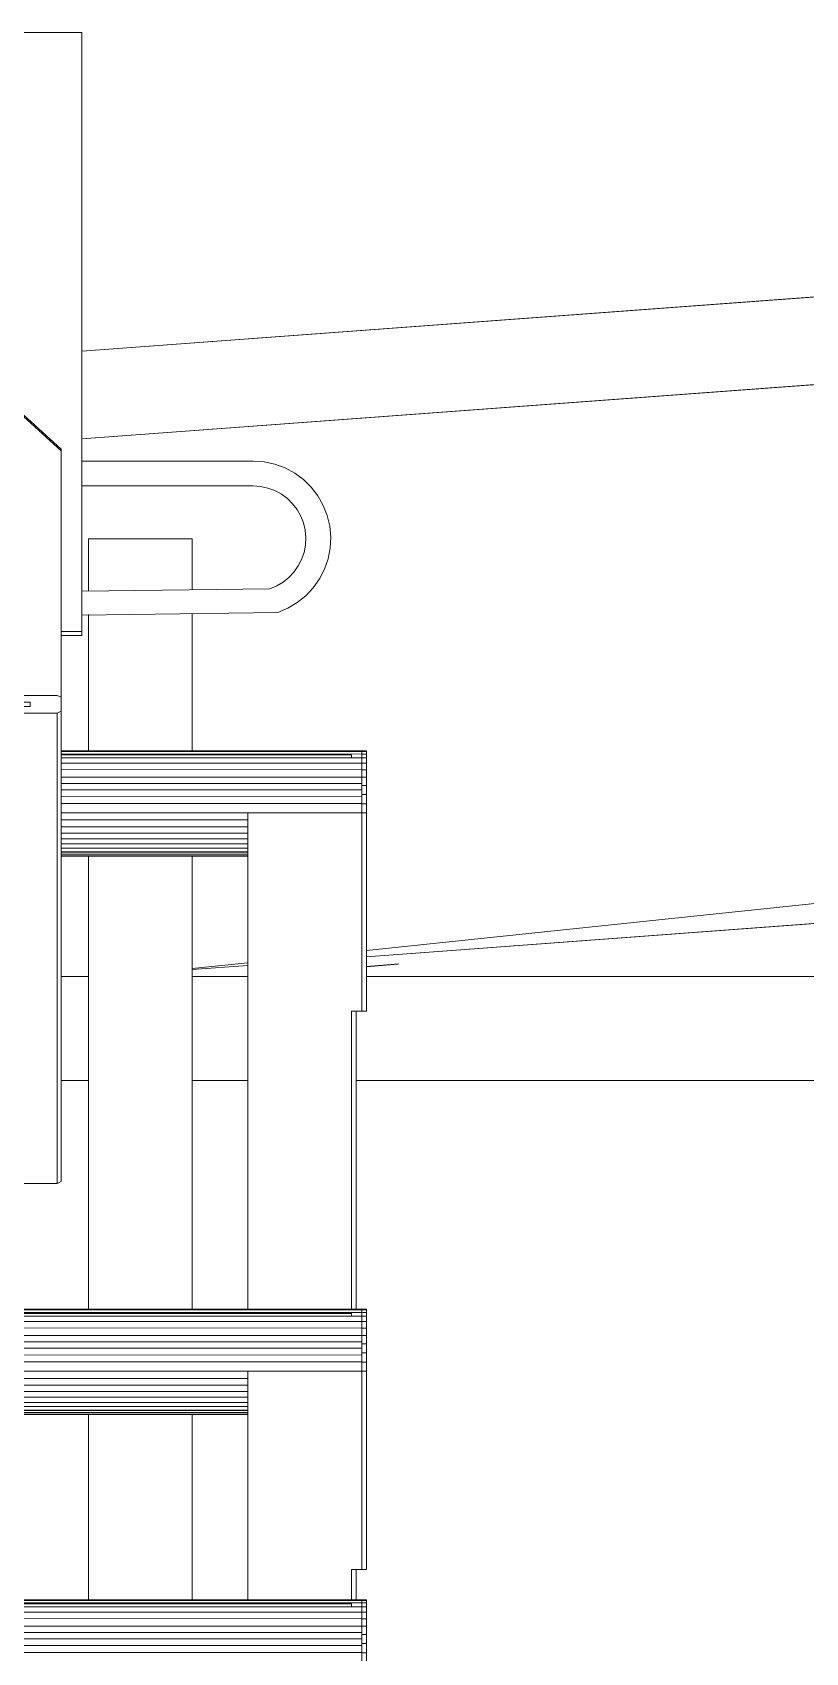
# Model space of a CAD drawing. Header units: centimetres. Extents: x -13467 to 3766, y -437 to 1921.
# Drawn here: x -7442.5 to -7405.2, y 181.6 to 259.7 of the extents above; entities that cross this region are included whole.
import ezdxf

# ---------------------------------------------------------------- set-up
doc = ezdxf.new("R2010")
doc.units = ezdxf.units.CM
doc.layers.add('G-IMPT', color=7, linetype='Continuous', lineweight=9)
doc.layers.add('M-EQPM', color=7, linetype='Continuous', lineweight=9)

# ---------------------------------------------------------------- blocks, each defined once
blk = doc.blocks.new('EQ-02-004 - EQ-02-004_dwg_Agrupar_569-1526209-Sección 1-1')
at = {"layer": 'G-IMPT'}
for p, q in [((-7431.854, 239.029), (-7440.114, 239.029)), ((-7431.854, 239.029), (-7440.114, 239.029)), ((-7431.329, 238.992), (-7431.854, 239.029)), ((-7431.854, 239.029), (-7431.329, 238.992)), ((-7430.814, 238.882), (-7431.329, 238.992)), ((-7430.814, 238.882), (-7431.329, 238.992)), ((-7430.319, 238.7), (-7430.814, 238.882)), ((-7430.814, 238.882), (-7430.319, 238.7)), ((-7429.855, 238.45), (-7430.319, 238.7)), ((-7429.855, 238.45), (-7430.319, 238.7)), ((-7429.431, 238.138), (-7429.855, 238.45)), ((-7429.855, 238.45), (-7429.431, 238.138)), ((-7429.055, 237.769), (-7429.431, 238.138)), ((-7429.431, 238.138), (-7429.055, 237.769)), ((-7440.114, 237.829), (-7431.854, 237.829)), ((-7431.854, 237.829), (-7440.114, 237.829)), ((-7431.854, 237.829), (-7440.114, 237.829)), ((-7431.854, 237.829), (-7431.498, 237.804)), ((-7431.148, 237.729), (-7431.498, 237.804)), ((-7431.148, 237.729), (-7431.497, 237.804)), ((-7430.812, 237.606), (-7431.148, 237.729)), ((-7430.812, 237.606), (-7431.148, 237.729)), ((-7430.497, 237.436), (-7430.812, 237.606)), ((-7430.497, 237.436), (-7430.812, 237.606)), ((-7430.209, 237.224), (-7430.497, 237.436)), ((-7430.208, 237.224), (-7430.497, 237.436)), ((-7428.734, 237.351), (-7429.055, 237.769)), ((-7428.734, 237.351), (-7429.055, 237.769)), ((-7428.475, 236.892), (-7428.734, 237.351)), ((-7428.734, 237.351), (-7428.475, 236.892)), ((-7429.953, 236.973), (-7430.209, 237.224)), ((-7429.953, 236.973), (-7430.208, 237.224)), ((-7429.735, 236.69), (-7429.953, 236.973)), ((-7429.735, 236.69), (-7429.953, 236.973)), ((-7429.559, 236.378), (-7429.735, 236.69)), ((-7429.559, 236.378), (-7429.735, 236.69)), ((-7428.284, 236.401), (-7428.475, 236.892)), ((-7428.284, 236.401), (-7428.475, 236.892)), ((-7429.429, 236.045), (-7429.559, 236.378)), ((-7429.429, 236.045), (-7429.559, 236.378)), ((-7429.347, 235.696), (-7429.429, 236.045)), ((-7429.347, 235.696), (-7429.429, 236.045)), ((-7428.163, 235.888), (-7428.284, 236.401)), ((-7428.284, 236.401), (-7428.163, 235.888)), ((-7428.115, 235.364), (-7428.163, 235.888)), ((-7428.115, 235.364), (-7428.163, 235.888)), ((-7429.401, 234.631), (-7429.333, 234.983)), ((-7429.401, 234.631), (-7429.333, 234.983)), ((-7429.315, 235.34), (-7429.347, 235.696)), ((-7429.315, 235.34), (-7429.347, 235.696)), ((-7429.333, 234.983), (-7429.315, 235.34)), ((-7429.333, 234.983), (-7429.315, 235.34)), ((-7428.142, 234.838), (-7428.115, 235.364)), ((-7428.115, 235.364), (-7428.142, 234.838)), ((-7429.681, 233.975), (-7429.518, 234.293)), ((-7429.518, 234.293), (-7429.681, 233.975)), ((-7429.518, 234.293), (-7429.401, 234.631)), ((-7429.518, 234.293), (-7429.401, 234.631)), ((-7428.414, 233.822), (-7428.242, 234.32)), ((-7428.242, 234.32), (-7428.414, 233.822)), ((-7428.242, 234.32), (-7428.142, 234.838)), ((-7428.242, 234.32), (-7428.142, 234.838)), ((-7430.412, 233.198), (-7430.133, 233.422)), ((-7430.412, 233.198), (-7430.133, 233.422)), ((-7430.133, 233.422), (-7429.888, 233.682)), ((-7430.133, 233.422), (-7429.888, 233.682)), ((-7429.888, 233.682), (-7429.681, 233.975)), ((-7429.888, 233.682), (-7429.681, 233.975)), ((-7428.654, 233.353), (-7428.414, 233.822)), ((-7428.654, 233.353), (-7428.414, 233.822)), ((-7440.114, 232.756), (-7431.051, 232.88)), ((-7431.051, 232.88), (-7430.721, 233.017)), ((-7430.721, 233.017), (-7430.412, 233.198)), ((-7430.721, 233.017), (-7430.412, 233.198)), ((-7429.32, 232.539), (-7428.958, 232.923)), ((-7428.958, 232.923), (-7429.32, 232.539)), ((-7428.958, 232.923), (-7428.654, 233.353)), ((-7428.958, 232.923), (-7428.654, 233.353)), ((-7430.672, 231.741), (-7430.185, 231.943)), ((-7430.672, 231.741), (-7430.185, 231.943)), ((-7430.185, 231.943), (-7429.731, 232.211)), ((-7429.731, 232.211), (-7430.185, 231.943)), ((-7429.731, 232.211), (-7429.32, 232.539)), ((-7429.731, 232.211), (-7429.32, 232.539)), ((-7440.114, 231.612), (-7430.672, 231.741)), ((-7430.672, 231.741), (-7440.114, 231.612))]:
    blk.add_line(p, q, dxfattribs=at)
at = {"layer": 'G-IMPT', "flags": 128}
for points in [[(-7440.114, 231.612), (-7430.672, 231.741), (-7430.185, 231.943), (-7429.731, 232.211), (-7429.32, 232.539), (-7428.958, 232.923), (-7428.654, 233.353), (-7428.414, 233.822), (-7428.242, 234.32), (-7428.142, 234.838), (-7428.115, 235.364), (-7428.163, 235.888), (-7428.284, 236.401), (-7428.475, 236.892), (-7428.734, 237.351), (-7429.055, 237.769), (-7429.431, 238.138), (-7429.855, 238.45), (-7430.319, 238.7), (-7430.814, 238.882), (-7431.329, 238.992), (-7431.854, 239.029), (-7440.114, 239.029)], [(-7430.412, 233.198), (-7430.133, 233.422), (-7429.888, 233.682), (-7429.681, 233.975), (-7429.518, 234.293), (-7429.401, 234.631), (-7429.333, 234.983), (-7429.315, 235.34), (-7429.347, 235.696), (-7429.429, 236.045), (-7429.559, 236.378), (-7429.735, 236.69), (-7429.953, 236.973), (-7430.208, 237.224), (-7430.497, 237.436), (-7430.812, 237.606), (-7431.148, 237.729), (-7431.497, 237.804), (-7431.854, 237.829), (-7431.497, 237.804)], [(-7440.114, 232.756), (-7431.051, 232.88), (-7430.721, 233.017), (-7430.412, 233.198)], [(-7440.114, 232.756), (-7431.051, 232.88), (-7430.721, 233.017)]]:
    blk.add_lwpolyline(points, dxfattribs=at)
blk = doc.blocks.new('EQ-02-004 - EQ-02-004_dwg_Agrupar_435-1526215-Sección 1-1')
at = {"layer": 'G-IMPT'}
for p, q in [((-7426.619, 225.069), (-7426.394, 225.069)), ((-7426.394, 225.069), (-7426.619, 225.069)), ((-7426.394, 225.069), (-7426.619, 225.069)), ((-7426.619, 225.031), (-7426.394, 225.031)), ((-7426.394, 225.031), (-7426.619, 225.031)), ((-7426.619, 224.916), (-7426.394, 224.916)), ((-7426.619, 224.916), (-7426.394, 224.916)), ((-7426.394, 225.031), (-7426.394, 225.069)), ((-7426.394, 225.069), (-7426.394, 225.031)), ((-7426.394, 224.916), (-7426.394, 225.031)), ((-7426.394, 224.728), (-7426.394, 224.916)), ((-7426.619, 224.728), (-7426.394, 224.728)), ((-7426.394, 224.728), (-7426.619, 224.728)), ((-7426.619, 224.728), (-7426.394, 224.728)), ((-7426.619, 224.473), (-7426.394, 224.473)), ((-7426.394, 224.473), (-7426.619, 224.473)), ((-7426.394, 224.473), (-7426.619, 224.473)), ((-7426.619, 224.159), (-7426.394, 224.159)), ((-7426.394, 224.159), (-7426.619, 224.159)), ((-7426.619, 224.159), (-7426.394, 224.159)), ((-7426.394, 224.473), (-7426.394, 224.728)), ((-7426.394, 224.728), (-7426.394, 224.473)), ((-7426.394, 224.473), (-7426.394, 224.159)), ((-7426.394, 224.473), (-7426.394, 224.159)), ((-7426.394, 224.159), (-7426.394, 224.473)), ((-7426.394, 223.795), (-7426.394, 224.159)), ((-7426.619, 223.795), (-7426.394, 223.795)), ((-7426.394, 223.795), (-7426.619, 223.795)), ((-7426.619, 223.795), (-7426.394, 223.795)), ((-7426.619, 223.393), (-7426.394, 223.393)), ((-7426.394, 223.393), (-7426.619, 223.393)), ((-7426.394, 223.393), (-7426.394, 223.795)), ((-7426.394, 223.393), (-7426.394, 222.964)), ((-7426.619, 222.964), (-7426.394, 222.964)), ((-7426.394, 222.964), (-7426.619, 222.964)), ((-7426.619, 222.964), (-7426.394, 222.964)), ((-7426.619, 222.504), (-7426.394, 222.522)), ((-7426.394, 222.522), (-7426.619, 222.522)), ((-7426.394, 222.522), (-7426.619, 222.522)), ((-7426.619, 222.504), (-7426.394, 222.522)), ((-7426.394, 222.522), (-7426.394, 222.964)), ((-7426.394, 222.08), (-7426.394, 222.522)), ((-7426.619, 222.08), (-7426.394, 222.08)), ((-7426.394, 212.529), (-7426.394, 222.08)), ((-7426.894, 212.529), (-7426.894, 198.169)), ((-7426.894, 198.169), (-7426.894, 212.529)), ((-7426.894, 198.169), (-7426.894, 212.529)), ((-7426.619, 212.529), (-7426.394, 212.529)), ((-7426.619, 212.529), (-7426.394, 212.529)), ((-7426.619, 198.169), (-7426.394, 198.169)), ((-7426.394, 198.169), (-7426.619, 198.169)), ((-7426.394, 198.169), (-7426.619, 198.169)), ((-7426.619, 198.131), (-7426.394, 198.131)), ((-7426.394, 198.131), (-7426.619, 198.131)), ((-7426.619, 198.016), (-7426.394, 198.016)), ((-7426.619, 198.016), (-7426.394, 198.016)), ((-7426.619, 197.828), (-7426.394, 197.828)), ((-7426.394, 197.828), (-7426.619, 197.828)), ((-7426.619, 197.828), (-7426.394, 197.828)), ((-7426.619, 197.573), (-7426.394, 197.573)), ((-7426.394, 197.573), (-7426.619, 197.573)), ((-7426.394, 198.131), (-7426.394, 198.169)), ((-7426.394, 198.169), (-7426.394, 198.131)), ((-7426.394, 198.016), (-7426.394, 198.131)), ((-7426.394, 197.828), (-7426.394, 198.016)), ((-7426.394, 197.573), (-7426.394, 197.828)), ((-7426.394, 197.573), (-7426.394, 197.259)), ((-7426.619, 197.259), (-7426.394, 197.259)), ((-7426.619, 197.259), (-7426.394, 197.259)), ((-7426.619, 196.895), (-7426.394, 196.895)), ((-7426.394, 196.895), (-7426.619, 196.895)), ((-7426.394, 196.895), (-7426.619, 196.895)), ((-7426.394, 196.895), (-7426.394, 197.259)), ((-7426.394, 197.259), (-7426.394, 196.895)), ((-7426.394, 196.493), (-7426.394, 196.895)), ((-7426.394, 196.895), (-7426.394, 196.493)), ((-7426.619, 196.493), (-7426.394, 196.493)), ((-7426.394, 196.493), (-7426.619, 196.493)), ((-7426.394, 196.493), (-7426.619, 196.493)), ((-7426.619, 196.064), (-7426.394, 196.064)), ((-7426.619, 196.064), (-7426.394, 196.064)), ((-7426.394, 196.493), (-7426.394, 196.064)), ((-7426.394, 196.064), (-7426.394, 196.493)), ((-7426.394, 195.622), (-7426.394, 196.064)), ((-7426.619, 195.604), (-7426.394, 195.622)), ((-7426.394, 195.622), (-7426.619, 195.622)), ((-7426.394, 195.622), (-7426.619, 195.622)), ((-7426.619, 195.18), (-7426.394, 195.18)), ((-7426.394, 195.18), (-7426.394, 195.622)), ((-7426.394, 185.629), (-7426.394, 195.18)), ((-7426.894, 185.629), (-7426.894, 184.169)), ((-7426.894, 184.169), (-7426.894, 185.629)), ((-7426.894, 184.169), (-7426.894, 185.629)), ((-7426.619, 185.629), (-7426.394, 185.629)), ((-7426.394, 185.629), (-7426.619, 185.629)), ((-7426.619, 184.169), (-7426.394, 184.169)), ((-7426.394, 184.169), (-7426.619, 184.169)), ((-7426.619, 184.169), (-7426.394, 184.169)), ((-7426.619, 184.131), (-7426.394, 184.131)), ((-7426.394, 184.131), (-7426.619, 184.131)), ((-7426.619, 184.016), (-7426.394, 184.016)), ((-7426.619, 184.016), (-7426.394, 184.016)), ((-7426.619, 183.828), (-7426.394, 183.828)), ((-7426.394, 183.828), (-7426.619, 183.828)), ((-7426.619, 183.573), (-7426.394, 183.573)), ((-7426.394, 183.573), (-7426.619, 183.573)), ((-7426.619, 183.573), (-7426.394, 183.573)), ((-7426.394, 184.131), (-7426.394, 184.169)), ((-7426.394, 184.169), (-7426.394, 184.131)), ((-7426.394, 184.131), (-7426.394, 184.169)), ((-7426.394, 184.016), (-7426.394, 184.131)), ((-7426.394, 183.828), (-7426.394, 184.016)), ((-7426.394, 183.573), (-7426.394, 183.828)), ((-7426.394, 183.573), (-7426.394, 183.259)), ((-7426.394, 183.573), (-7426.394, 183.259)), ((-7426.394, 183.259), (-7426.394, 183.573)), ((-7426.619, 183.259), (-7426.394, 183.259)), ((-7426.619, 183.259), (-7426.394, 183.259)), ((-7426.619, 182.895), (-7426.394, 182.895)), ((-7426.394, 182.895), (-7426.619, 182.895)), ((-7426.394, 182.895), (-7426.619, 182.895)), ((-7426.394, 182.895), (-7426.394, 183.259)), ((-7426.394, 182.493), (-7426.394, 182.895)), ((-7426.394, 182.493), (-7426.394, 182.895)), ((-7426.394, 182.493), (-7426.394, 182.895)), ((-7426.619, 182.493), (-7426.394, 182.493)), ((-7426.394, 182.493), (-7426.619, 182.493)), ((-7426.619, 182.493), (-7426.394, 182.493)), ((-7426.619, 182.064), (-7426.394, 182.064)), ((-7426.619, 182.064), (-7426.394, 182.064)), ((-7426.394, 182.493), (-7426.394, 182.064)), ((-7426.394, 181.622), (-7426.394, 182.064))]:
    blk.add_line(p, q, dxfattribs=at)
at = {"layer": 'G-IMPT', "flags": 128}
for points in [[(-7426.394, 225.069), (-7426.394, 225.031), (-7426.394, 224.916), (-7426.619, 224.916)], [(-7426.619, 225.069), (-7426.394, 225.069), (-7426.394, 225.031), (-7426.619, 225.031)], [(-7426.619, 225.069), (-7426.394, 225.069), (-7426.619, 225.069)], [(-7426.394, 224.916), (-7426.394, 225.031), (-7426.619, 225.031)], [(-7426.619, 225.031), (-7426.394, 225.031), (-7426.619, 225.031)], [(-7426.619, 224.728), (-7426.394, 224.728), (-7426.619, 224.728)], [(-7426.619, 224.473), (-7426.394, 224.473), (-7426.394, 224.728), (-7426.619, 224.728)], [(-7426.619, 224.473), (-7426.394, 224.473), (-7426.619, 224.473)], [(-7426.619, 223.795), (-7426.394, 223.795), (-7426.619, 223.795)], [(-7426.619, 223.393), (-7426.394, 223.393), (-7426.394, 223.795), (-7426.619, 223.795)], [(-7426.394, 222.964), (-7426.394, 223.393), (-7426.619, 223.393)], [(-7426.619, 223.393), (-7426.394, 223.393), (-7426.619, 223.393)], [(-7426.394, 223.795), (-7426.394, 223.393), (-7426.394, 222.964)], [(-7426.619, 222.522), (-7426.394, 222.522), (-7426.394, 222.964), (-7426.394, 222.522)], [(-7426.619, 222.522), (-7426.394, 222.522), (-7426.619, 222.522)], [(-7426.619, 222.522), (-7426.394, 222.522), (-7426.619, 222.504)], [(-7426.394, 222.522), (-7426.394, 222.08), (-7426.619, 222.08)], [(-7426.394, 222.522), (-7426.394, 222.08), (-7426.394, 212.529)], [(-7426.619, 212.529), (-7426.394, 212.529), (-7426.394, 222.08), (-7426.619, 222.08)], [(-7426.394, 198.169), (-7426.394, 198.131), (-7426.394, 198.016), (-7426.619, 198.016)], [(-7426.619, 198.169), (-7426.394, 198.169), (-7426.394, 198.131), (-7426.619, 198.131)], [(-7426.619, 198.169), (-7426.394, 198.169), (-7426.619, 198.169)], [(-7426.394, 198.016), (-7426.394, 198.131), (-7426.619, 198.131)], [(-7426.619, 198.131), (-7426.394, 198.131), (-7426.619, 198.131)], [(-7426.619, 197.828), (-7426.394, 197.828), (-7426.619, 197.828)], [(-7426.394, 197.828), (-7426.394, 197.573), (-7426.394, 197.259), (-7426.619, 197.259)], [(-7426.619, 197.828), (-7426.394, 197.828), (-7426.394, 197.573), (-7426.619, 197.573)], [(-7426.394, 197.259), (-7426.394, 197.573), (-7426.619, 197.573)], [(-7426.619, 197.573), (-7426.394, 197.573), (-7426.619, 197.573)], [(-7426.619, 196.895), (-7426.394, 196.895), (-7426.394, 197.259)], [(-7426.619, 196.895), (-7426.394, 196.895), (-7426.619, 196.895)], [(-7426.619, 196.493), (-7426.394, 196.493), (-7426.394, 196.895)], [(-7426.394, 196.493), (-7426.394, 196.064), (-7426.619, 196.064)], [(-7426.619, 196.493), (-7426.394, 196.493), (-7426.619, 196.493)], [(-7426.619, 195.622), (-7426.394, 195.622), (-7426.394, 196.064), (-7426.394, 195.622), (-7426.394, 195.18), (-7426.394, 185.629)], [(-7426.619, 195.18), (-7426.394, 195.18), (-7426.394, 195.622), (-7426.619, 195.604)], [(-7426.619, 195.604), (-7426.394, 195.622), (-7426.619, 195.622)], [(-7426.619, 195.622), (-7426.394, 195.622), (-7426.619, 195.622)], [(-7426.619, 185.629), (-7426.394, 185.629), (-7426.394, 195.18), (-7426.619, 195.18)], [(-7426.619, 184.169), (-7426.394, 184.169), (-7426.394, 184.131), (-7426.619, 184.131)], [(-7426.619, 184.169), (-7426.394, 184.169), (-7426.619, 184.169)], [(-7426.394, 184.016), (-7426.394, 184.131), (-7426.619, 184.131)], [(-7426.619, 184.016), (-7426.394, 184.016), (-7426.394, 184.131)], [(-7426.619, 184.131), (-7426.394, 184.131), (-7426.619, 184.131)], [(-7426.394, 183.573), (-7426.394, 183.828), (-7426.394, 184.016), (-7426.394, 183.828), (-7426.619, 183.828)], [(-7426.619, 183.828), (-7426.394, 183.828), (-7426.619, 183.828)], [(-7426.619, 183.828), (-7426.394, 183.828), (-7426.394, 183.573), (-7426.619, 183.573)], [(-7426.619, 183.573), (-7426.394, 183.573), (-7426.619, 183.573)], [(-7426.394, 183.259), (-7426.394, 182.895), (-7426.619, 182.895)], [(-7426.394, 182.895), (-7426.394, 183.259), (-7426.619, 183.259)], [(-7426.619, 182.895), (-7426.394, 182.895), (-7426.619, 182.895)], [(-7426.394, 182.064), (-7426.394, 182.493), (-7426.619, 182.493)], [(-7426.619, 182.064), (-7426.394, 182.064), (-7426.394, 182.493)], [(-7426.619, 182.493), (-7426.394, 182.493), (-7426.619, 182.493)], [(-7426.394, 171.629), (-7426.394, 181.18), (-7426.394, 181.622), (-7426.394, 182.064), (-7426.394, 181.622), (-7426.619, 181.622)]]:
    blk.add_lwpolyline(points, dxfattribs=at)
for points in [[(-7426.394, 224.728), (-7426.394, 224.916)], [(-7426.394, 223.795), (-7426.394, 224.159)], [(-7426.394, 197.828), (-7426.394, 198.016)]]:
    blk.add_lwpolyline(points, close=True, dxfattribs=at)
blk = doc.blocks.new('EQ-02-004 - EQ-02-004_dwg_Agrupar_892-1526218-Sección 1-1')
at = {"layer": 'G-IMPT'}
for p, q in [((-7441.114, 225.069), (-7426.619, 225.069)), ((-7441.114, 225.067), (-7426.619, 225.069)), ((-7441.114, 225.069), (-7426.619, 225.069)), ((-7441.114, 225.03), (-7426.619, 225.031)), ((-7441.114, 224.917), (-7426.619, 224.916)), ((-7427.119, 224.869), (-7441.114, 224.869)), ((-7427.119, 224.841), (-7427.119, 224.869)), ((-7427.119, 224.869), (-7427.119, 224.841)), ((-7427.119, 224.841), (-7427.119, 224.755)), ((-7426.619, 225.069), (-7426.619, 225.031)), ((-7426.619, 225.069), (-7426.619, 225.031)), ((-7426.619, 225.031), (-7426.619, 224.916)), ((-7426.619, 224.916), (-7426.619, 224.728)), ((-7441.114, 224.734), (-7426.619, 224.728)), ((-7426.619, 224.728), (-7441.114, 224.734)), ((-7441.114, 224.728), (-7426.619, 224.728)), ((-7441.114, 224.719), (-7426.619, 224.728)), ((-7441.114, 224.47), (-7426.619, 224.473)), ((-7441.114, 224.47), (-7426.619, 224.473)), ((-7441.114, 224.163), (-7426.619, 224.159)), ((-7426.619, 224.159), (-7441.114, 224.163)), ((-7426.619, 224.159), (-7441.114, 224.163)), ((-7426.619, 224.728), (-7426.619, 224.473)), ((-7426.619, 224.473), (-7426.619, 224.159)), ((-7426.619, 224.473), (-7426.619, 224.159)), ((-7426.619, 224.473), (-7426.619, 224.159)), ((-7426.619, 224.159), (-7426.619, 223.795)), ((-7426.619, 223.795), (-7426.619, 224.159)), ((-7426.619, 224.159), (-7426.619, 223.795)), ((-7441.114, 223.807), (-7426.619, 223.795)), ((-7441.114, 223.807), (-7426.619, 223.795)), ((-7441.114, 223.795), (-7426.619, 223.795)), ((-7441.114, 223.505), (-7426.619, 223.498)), ((-7441.114, 223.491), (-7426.619, 223.498)), ((-7441.114, 223.491), (-7426.619, 223.498)), ((-7426.619, 223.498), (-7441.114, 223.491)), ((-7426.619, 223.795), (-7426.619, 223.498)), ((-7426.619, 223.795), (-7426.619, 223.498)), ((-7426.619, 223.498), (-7426.619, 223.184)), ((-7441.114, 223.185), (-7426.619, 223.184)), ((-7441.114, 223.185), (-7426.619, 223.184)), ((-7441.114, 222.867), (-7426.619, 222.86)), ((-7441.114, 222.867), (-7426.619, 222.86)), ((-7441.114, 222.545), (-7426.619, 222.529)), ((-7426.619, 222.529), (-7441.114, 222.545)), ((-7426.619, 222.529), (-7441.114, 222.529)), ((-7426.619, 223.184), (-7426.619, 222.86)), ((-7426.619, 222.529), (-7426.619, 222.86)), ((-7426.619, 222.529), (-7426.619, 222.86)), ((-7426.619, 222.86), (-7426.619, 222.529)), ((-7426.619, 222.08), (-7426.619, 222.529)), ((-7432.119, 222.08), (-7441.114, 222.08)), ((-7441.114, 222.08), (-7432.119, 222.08)), ((-7432.119, 221.738), (-7441.114, 221.738)), ((-7432.119, 221.738), (-7441.114, 221.738)), ((-7441.114, 221.738), (-7432.119, 221.738)), ((-7432.119, 198.169), (-7432.119, 222.08)), ((-7426.619, 222.08), (-7432.119, 222.08)), ((-7432.119, 222.08), (-7432.119, 198.169)), ((-7426.619, 222.08), (-7426.619, 212.529)), ((-7432.119, 221.41), (-7441.114, 221.41)), ((-7432.119, 221.41), (-7441.114, 221.41)), ((-7441.114, 221.41), (-7432.119, 221.41)), ((-7432.119, 221.104), (-7441.114, 221.104)), ((-7432.119, 221.104), (-7441.114, 221.104)), ((-7441.114, 221.104), (-7432.119, 221.104)), ((-7432.119, 220.826), (-7441.114, 220.826)), ((-7432.119, 220.826), (-7441.114, 220.826)), ((-7441.114, 220.826), (-7432.119, 220.826)), ((-7432.119, 220.581), (-7441.114, 220.581)), ((-7432.119, 220.581), (-7441.114, 220.581)), ((-7441.114, 220.581), (-7432.119, 220.581)), ((-7432.119, 220.374), (-7441.114, 220.374)), ((-7432.119, 220.374), (-7441.114, 220.374)), ((-7441.114, 220.374), (-7432.119, 220.374)), ((-7432.119, 220.208), (-7441.114, 220.208)), ((-7432.119, 220.208), (-7441.114, 220.208)), ((-7441.114, 220.208), (-7432.119, 220.208)), ((-7432.119, 220.189), (-7441.114, 220.189)), ((-7432.119, 220.087), (-7441.114, 220.087)), ((-7432.119, 220.087), (-7441.114, 220.087)), ((-7441.114, 220.087), (-7432.119, 220.087)), ((-7432.119, 220.014), (-7441.114, 220.014)), ((-7432.119, 220.014), (-7441.114, 220.014)), ((-7441.114, 220.014), (-7432.119, 220.014)), ((-7432.119, 219.989), (-7441.114, 219.989)), ((-7432.119, 219.989), (-7441.114, 219.989)), ((-7441.114, 219.989), (-7432.119, 219.989)), ((-7427.119, 212.529), (-7427.119, 198.169)), ((-7427.119, 212.529), (-7426.619, 212.529)), ((-7427.119, 197.969), (-8683.594, 197.969)), ((-8056.593, 198.169), (-7426.619, 198.169)), ((-8056.593, 198.083), (-7426.619, 198.169)), ((-8056.593, 198.083), (-7426.619, 198.169)), ((-8056.593, 198.169), (-7426.619, 198.169)), ((-7426.619, 198.169), (-8056.593, 198.083)), ((-8056.593, 198.083), (-7426.619, 198.131)), ((-8056.593, 198.083), (-7426.619, 198.016)), ((-8056.593, 198.083), (-7426.619, 197.828)), ((-8056.593, 197.829), (-7426.619, 197.828)), ((-8056.593, 197.425), (-7426.619, 197.828)), ((-8056.593, 197.425), (-7426.619, 197.573)), ((-7427.119, 197.941), (-7427.119, 197.969)), ((-7427.119, 197.969), (-7427.119, 197.941)), ((-7427.119, 197.941), (-7427.119, 197.855)), ((-7426.619, 198.169), (-7426.619, 198.131)), ((-7426.619, 198.169), (-7426.619, 198.131)), ((-7426.619, 198.131), (-7426.619, 198.016)), ((-7426.619, 198.016), (-7426.619, 197.828)), ((-7426.619, 197.828), (-7426.619, 198.016)), ((-7426.619, 197.828), (-7426.619, 197.573)), ((-7426.619, 197.573), (-7426.619, 197.259)), ((-8056.593, 197.425), (-7426.619, 197.259)), ((-8056.593, 197.425), (-7426.619, 196.895)), ((-8056.593, 196.899), (-7426.619, 196.895)), ((-8056.593, 196.899), (-7426.619, 196.598)), ((-7426.619, 197.259), (-7426.619, 196.895)), ((-7426.619, 196.895), (-7426.619, 196.598)), ((-8056.593, 196.287), (-7426.619, 196.598)), ((-8056.593, 196.287), (-7426.619, 195.629)), ((-8056.593, 196.287), (-7426.619, 196.284)), ((-8056.593, 196.287), (-7426.619, 195.96)), ((-7426.619, 196.598), (-7426.619, 196.284)), ((-7426.619, 196.284), (-7426.619, 195.96)), ((-7426.619, 195.629), (-7426.619, 195.96)), ((-7426.619, 195.629), (-8684.094, 195.629)), ((-8054.093, 195.18), (-7432.119, 195.18)), ((-8054.093, 195.18), (-7432.119, 195.18)), ((-7432.119, 184.169), (-7432.119, 195.18)), ((-7426.619, 195.18), (-7432.119, 195.18)), ((-7432.119, 184.169), (-7432.119, 195.18)), ((-7426.619, 195.18), (-7426.619, 195.629)), ((-7426.619, 195.18), (-7426.619, 185.629)), ((-8054.093, 194.838), (-7432.119, 194.838)), ((-7432.119, 194.838), (-8054.093, 194.838)), ((-8054.093, 194.838), (-7432.119, 194.838)), ((-8054.093, 194.51), (-7432.119, 194.51)), ((-7432.119, 194.51), (-8054.093, 194.51)), ((-8054.093, 194.51), (-7432.119, 194.51)), ((-8054.093, 194.204), (-7432.119, 194.204)), ((-8054.093, 193.926), (-7432.119, 193.926)), ((-7432.119, 193.926), (-8054.093, 193.926)), ((-8054.093, 193.926), (-7432.119, 193.926)), ((-8054.093, 193.681), (-7432.119, 193.681)), ((-8054.093, 193.474), (-7432.119, 193.474)), ((-7432.119, 193.474), (-8054.093, 193.474)), ((-8054.093, 193.474), (-7432.119, 193.474)), ((-8054.093, 193.308), (-7432.119, 193.308)), ((-7432.119, 193.289), (-8054.093, 193.289)), ((-8054.093, 193.187), (-7432.119, 193.187)), ((-7432.119, 193.187), (-8054.093, 193.187)), ((-8054.093, 193.187), (-7432.119, 193.187)), ((-8054.093, 193.114), (-7432.119, 193.114)), ((-8054.093, 193.089), (-7432.119, 193.089)), ((-7432.119, 193.089), (-8054.093, 193.089)), ((-8054.093, 193.089), (-7432.119, 193.089)), ((-7427.119, 185.629), (-7426.619, 185.629)), ((-7427.119, 185.629), (-7427.119, 184.169)), ((-7427.119, 185.629), (-7427.119, 184.169)), ((-7427.119, 185.629), (-7426.619, 185.629)), ((-8683.594, 183.969), (-7427.119, 183.969)), ((-8056.593, 184.169), (-7426.619, 184.169)), ((-8056.593, 184.083), (-7426.619, 184.169)), ((-8056.593, 184.083), (-7426.619, 184.131)), ((-8056.593, 184.083), (-7426.619, 184.016)), ((-8056.593, 184.083), (-7426.619, 183.828)), ((-8056.593, 183.829), (-7426.619, 183.828)), ((-8056.593, 183.829), (-7426.619, 183.828)), ((-8056.593, 183.425), (-7426.619, 183.828)), ((-8056.593, 183.425), (-7426.619, 183.573)), ((-7427.119, 183.941), (-7427.119, 183.969)), ((-7427.119, 183.969), (-7427.119, 183.941)), ((-7427.119, 183.855), (-7427.119, 183.941)), ((-7426.619, 184.169), (-7426.619, 184.131)), ((-7426.619, 184.169), (-7426.619, 184.131)), ((-7426.619, 184.131), (-7426.619, 184.016)), ((-7426.619, 184.016), (-7426.619, 183.828)), ((-7426.619, 183.828), (-7426.619, 183.573)), ((-7426.619, 183.828), (-7426.619, 183.573)), ((-7426.619, 183.573), (-7426.619, 183.259)), ((-7426.619, 183.573), (-7426.619, 183.259)), ((-7426.619, 183.259), (-7426.619, 183.573)), ((-8056.593, 183.425), (-7426.619, 183.259)), ((-8056.593, 183.425), (-7426.619, 182.895)), ((-7426.619, 183.259), (-8056.593, 183.425)), ((-8056.593, 182.899), (-7426.619, 182.895)), ((-8056.593, 182.899), (-7426.619, 182.598)), ((-7426.619, 183.259), (-7426.619, 182.895)), ((-7426.619, 182.895), (-7426.619, 182.598)), ((-7426.619, 182.598), (-7426.619, 182.895)), ((-8056.593, 182.287), (-7426.619, 182.598)), ((-8056.593, 182.287), (-7426.619, 181.629)), ((-8056.593, 182.287), (-7426.619, 182.284)), ((-8056.593, 182.287), (-7426.619, 181.96)), ((-7426.619, 182.598), (-7426.619, 182.284)), ((-7426.619, 182.284), (-7426.619, 182.598)), ((-7426.619, 182.284), (-7426.619, 182.598)), ((-7426.619, 182.284), (-7426.619, 181.96)), ((-7426.619, 181.629), (-7426.619, 181.96)), ((-7426.619, 181.629), (-7426.619, 181.96)), ((-7426.619, 181.96), (-7426.619, 181.629)), ((-7426.619, 181.629), (-8684.094, 181.629)), ((-7426.619, 181.18), (-7426.619, 181.629))]:
    blk.add_line(p, q, dxfattribs=at)
at = {"layer": 'G-IMPT', "flags": 128}
for points in [[(-7426.619, 225.031), (-7426.619, 225.069), (-7441.114, 225.067)], [(-7441.114, 225.069), (-7426.619, 225.069), (-7441.114, 225.067)], [(-7441.114, 225.03), (-7426.619, 225.031), (-7426.619, 225.069)], [(-7426.619, 225.031), (-7426.619, 224.916), (-7441.114, 224.917)], [(-7441.114, 225.03), (-7426.619, 225.031), (-7426.619, 224.916), (-7426.619, 224.728)], [(-7441.114, 224.917), (-7426.619, 224.916), (-7426.619, 224.728)], [(-7441.114, 224.734), (-7426.619, 224.728), (-7441.114, 224.728)], [(-7426.619, 224.728), (-7426.619, 224.473), (-7441.114, 224.47)], [(-7441.114, 224.728), (-7426.619, 224.728), (-7426.619, 224.473)], [(-7441.114, 223.795), (-7426.619, 223.795), (-7441.114, 223.807)], [(-7426.619, 223.498), (-7426.619, 223.795), (-7441.114, 223.795)], [(-7426.619, 222.86), (-7426.619, 223.184), (-7441.114, 223.185)], [(-7441.114, 222.867), (-7426.619, 222.86), (-7426.619, 223.184)], [(-7441.114, 222.529), (-7426.619, 222.529), (-7441.114, 222.545)], [(-7441.114, 222.529), (-7426.619, 222.529), (-7426.619, 222.08), (-7432.119, 222.08), (-7441.114, 222.08)], [(-7426.619, 212.529), (-7426.619, 222.08), (-7426.619, 222.529)], [(-7427.119, 198.169), (-7427.119, 212.529), (-7426.619, 212.529), (-7426.619, 222.08), (-7432.119, 222.08), (-7432.119, 198.169)], [(-7426.619, 212.529), (-7427.119, 212.529), (-7427.119, 198.169)], [(-8684.094, 198.169), (-8390.127, 198.169), (-8056.593, 198.169), (-7426.619, 198.169), (-7426.619, 198.131), (-7426.619, 198.016), (-8056.593, 198.083), (-8056.593, 197.829)], [(-7426.619, 197.828), (-7426.619, 197.573), (-8056.593, 197.425), (-7426.619, 197.828), (-8056.593, 197.425), (-8056.593, 196.899), (-8390.127, 196.899), (-8390.127, 197.425), (-8684.094, 197.573), (-8684.094, 197.828), (-8390.127, 197.425), (-8684.094, 197.828), (-8390.127, 197.829), (-8390.127, 197.425), (-8056.593, 197.425), (-8056.593, 197.829), (-7426.619, 197.828), (-7426.619, 197.573)], [(-8056.593, 197.829), (-8390.127, 197.829), (-8390.127, 197.425), (-8056.593, 197.425), (-8056.593, 197.829), (-7426.619, 197.828), (-8056.593, 198.083), (-7426.619, 197.828)], [(-7426.619, 198.169), (-7426.619, 198.131), (-8056.593, 198.083), (-8056.593, 197.829)], [(-7426.619, 198.016), (-8056.593, 198.083), (-7426.619, 198.131), (-7426.619, 198.016), (-7426.619, 197.828)], [(-7426.619, 197.573), (-7426.619, 197.259), (-8056.593, 197.425), (-7426.619, 197.573)], [(-7426.619, 197.573), (-7426.619, 197.259), (-7426.619, 196.895), (-7426.619, 196.598)], [(-7426.619, 197.259), (-8056.593, 197.425), (-8056.593, 196.899), (-8390.127, 196.899), (-8390.127, 196.287)], [(-8056.593, 196.899), (-7426.619, 196.895), (-8056.593, 197.425), (-7426.619, 196.895), (-7426.619, 197.259)], [(-7426.619, 196.598), (-7426.619, 196.895), (-8056.593, 196.899), (-7426.619, 196.598), (-8056.593, 196.899)], [(-8056.593, 196.287), (-8390.127, 196.287), (-8684.094, 195.629), (-7426.619, 195.629), (-8056.593, 196.287), (-7426.619, 196.598)], [(-7426.619, 196.598), (-8056.593, 196.287), (-7426.619, 196.284)], [(-7426.619, 195.629), (-8056.593, 196.287), (-7426.619, 195.96), (-7426.619, 196.284)], [(-8684.094, 195.629), (-8684.094, 195.18), (-8684.094, 195.629), (-7426.619, 195.629), (-7426.619, 195.18), (-7432.119, 195.18), (-8054.093, 195.18), (-8054.093, 184.169)], [(-7427.119, 184.169), (-7427.119, 185.629), (-7426.619, 185.629), (-7426.619, 195.18), (-7432.119, 195.18), (-7432.119, 184.169)], [(-7426.619, 185.629), (-7426.619, 195.18), (-7426.619, 195.629)], [(-7426.619, 184.169), (-8056.593, 184.083), (-8390.127, 184.083), (-8684.094, 184.169), (-8390.127, 184.169)], [(-8684.094, 184.169), (-8390.127, 184.169), (-8056.593, 184.169), (-7426.619, 184.169), (-7426.619, 184.131), (-7426.619, 184.016), (-7426.619, 184.131), (-8056.593, 184.083), (-7426.619, 184.016), (-7426.619, 183.828), (-8056.593, 184.083), (-7426.619, 183.828), (-8056.593, 183.829)], [(-8390.127, 183.829), (-8056.593, 183.829), (-8056.593, 184.083), (-7426.619, 184.016), (-7426.619, 183.828)], [(-7426.619, 184.169), (-8056.593, 184.169), (-8055.841, 184.169)], [(-7426.619, 183.828), (-7426.619, 183.573), (-8056.593, 183.425), (-7426.619, 183.828), (-8056.593, 183.425)], [(-7426.619, 183.573), (-8056.593, 183.425), (-7426.619, 183.259)], [(-8056.593, 182.899), (-8056.593, 182.287), (-8390.127, 182.287), (-8684.094, 181.629), (-7426.619, 181.629), (-8056.593, 182.287), (-7426.619, 182.598)], [(-8056.593, 182.899), (-7426.619, 182.895), (-8056.593, 183.425), (-7426.619, 182.895), (-7426.619, 183.259), (-7426.619, 182.895)], [(-7426.619, 182.598), (-7426.619, 182.895), (-8056.593, 182.899), (-7426.619, 182.598), (-8056.593, 182.899)], [(-7426.619, 182.598), (-8056.593, 182.287), (-7426.619, 182.284)], [(-7426.619, 181.629), (-8056.593, 182.287), (-7426.619, 181.96), (-7426.619, 182.284)], [(-8059.093, 181.18), (-8387.627, 181.18), (-8392.627, 181.18), (-8678.594, 181.18), (-8684.094, 181.18), (-8684.094, 181.629), (-7426.619, 181.629), (-7426.619, 181.18), (-7432.119, 181.18), (-8054.093, 181.18), (-8059.093, 181.18), (-8387.627, 181.18)], [(-7426.619, 171.629), (-7426.619, 181.18), (-7426.619, 181.629)]]:
    blk.add_lwpolyline(points, dxfattribs=at)
for points in [[(-7441.114, 224.719), (-7426.619, 224.728)], [(-7441.114, 223.505), (-7426.619, 223.498)], [(-7426.619, 223.184), (-7426.619, 223.498)], [(-7426.619, 195.96), (-7426.619, 196.284), (-8056.593, 196.287)], [(-7426.619, 196.284), (-7426.619, 196.598)], [(-7426.619, 195.629), (-7426.619, 195.96)], [(-7432.119, 194.204), (-8054.093, 194.204)], [(-7432.119, 193.681), (-8054.093, 193.681)], [(-7432.119, 193.308), (-8054.093, 193.308)], [(-7432.119, 193.114), (-8054.093, 193.114)], [(-7426.619, 184.169), (-7426.619, 184.131), (-8056.593, 184.083), (-8056.593, 183.829), (-8390.127, 183.829), (-8390.127, 184.083), (-8684.094, 184.131), (-8684.094, 184.169), (-8390.127, 184.083), (-8056.593, 184.083)], [(-7426.619, 181.96), (-7426.619, 182.284), (-8056.593, 182.287)]]:
    blk.add_lwpolyline(points, close=True, dxfattribs=at)
blk = doc.blocks.new('EQ-02-004 - EQ-02-004_dwg_Agrupar_771-V28-Sección 1-1')
at = {"layer": 'M-EQPM', "color": 136, "true_color": 0x007f7f}
for p, q in [((-7434.794, 235.289), (-7439.794, 235.289)), ((-7439.794, 235.289), (-7439.794, 232.76)), ((-7434.794, 235.289), (-7439.794, 235.289)), ((-7439.794, 235.289), (-7439.794, 232.76)), ((-7434.794, 235.289), (-7434.794, 232.829)), ((-7434.794, 232.829), (-7434.794, 235.289)), ((-7434.794, 235.289), (-7434.794, 232.829)), ((-7439.794, 231.633), (-7439.794, 225.069)), ((-7439.794, 231.633), (-7439.794, 225.069)), ((-7439.794, 231.633), (-7439.794, 225.069)), ((-7434.794, 231.692), (-7434.794, 225.069)), ((-7434.794, 225.069), (-7434.794, 231.692)), ((-7434.794, 231.692), (-7434.794, 225.069)), ((-7439.794, 219.965), (-7439.794, 198.169)), ((-7439.794, 219.965), (-7439.794, 198.169)), ((-7439.794, 219.965), (-7439.794, 198.169)), ((-7434.794, 219.989), (-7434.794, 198.169)), ((-7434.794, 198.169), (-7434.794, 219.989)), ((-7434.794, 219.989), (-7434.794, 198.169)), ((-7439.794, 193.089), (-7439.794, 184.169)), ((-7439.794, 193.089), (-7439.794, 184.169)), ((-7439.794, 193.089), (-7439.794, 184.169)), ((-7434.794, 193.089), (-7434.794, 184.169)), ((-7434.794, 184.169), (-7434.794, 193.089)), ((-7434.794, 193.089), (-7434.794, 184.169))]:
    blk.add_line(p, q, dxfattribs=at)
at = {"layer": 'M-EQPM', "color": 136, "true_color": 0x007f7f, "flags": 128}
blk.add_lwpolyline([(-7434.794, 235.289), (-7439.794, 235.289), (-7439.794, 232.76)], dxfattribs=at)
blk = doc.blocks.new('EQ-02-004 - EQ-02-004_dwg_Agrupar_927-1526247-Sección 1-1')
at = {"layer": 'M-EQPM', "color": 136, "true_color": 0x007f7f}
for p, q in [((-7443.714, 259.679), (-7440.114, 259.679)), ((-7443.714, 259.679), (-7440.114, 259.679)), ((-7440.114, 230.815), (-7440.114, 259.679)), ((-7441.114, 230.815), (-7440.114, 230.815)), ((-7441.114, 230.633), (-7440.114, 230.633)), ((-7441.114, 230.633), (-7440.114, 230.633)), ((-7440.114, 230.815), (-7440.114, 230.633)), ((-7440.114, 230.633), (-7440.114, 230.815))]:
    blk.add_line(p, q, dxfattribs=at)
at = {"layer": 'M-EQPM', "color": 136, "true_color": 0x007f7f, "flags": 128}
for points in [[(-7443.714, 259.679), (-7440.114, 259.679), (-7440.114, 230.815), (-7441.114, 230.815)], [(-7440.114, 259.679), (-7440.114, 230.815), (-7440.114, 230.633), (-7441.114, 230.633)], [(-7440.114, 230.633), (-7440.114, 230.815), (-7441.114, 230.815)]]:
    blk.add_lwpolyline(points, dxfattribs=at)
blk = doc.blocks.new('EQ-02-004 - EQ-02-004_dwg_Agrupar_928-1526248-Sección 1-1')
at = {"layer": 'M-EQPM', "color": 136, "true_color": 0x007f7f}
for p, q in [((-7443.114, 241.413), (-7441.114, 239.601)), ((-7441.114, 239.516), (-7443.114, 241.329)), ((-7441.114, 239.516), (-7441.114, 239.601)), ((-7441.114, 239.516), (-7441.114, 227.65))]:
    blk.add_line(p, q, dxfattribs=at)
at = {"layer": 'M-EQPM', "color": 136, "true_color": 0x007f7f, "flags": 128}
for points in [[(-7441.114, 239.601), (-7443.114, 241.413), (-7443.114, 241.329), (-7441.114, 239.516), (-7441.114, 239.601), (-7443.114, 241.413), (-7443.114, 241.329), (-7441.114, 239.516), (-7441.114, 227.65)], [(-7441.114, 227.65), (-7441.114, 239.516), (-7441.114, 239.601)]]:
    blk.add_lwpolyline(points, dxfattribs=at)
blk = doc.blocks.new('EQ-02-004 - EQ-02-004_dwg_Agrupar_932-V33-Sección 1-1')
at = {"layer": 'M-EQPM', "color": 136, "true_color": 0x007f7f}
for p, q in [((-7444.114, 226.973), (-7444.114, 227.206)), ((-7444.114, 226.973), (-7444.114, 227.206)), ((-7442.614, 227.206), (-7444.114, 227.206)), ((-7443.114, 227.734), (-7441.314, 227.734)), ((-7443.114, 227.734), (-7441.314, 227.734)), ((-7442.614, 227.417), (-7443.114, 227.417)), ((-7442.614, 227.417), (-7443.114, 227.417)), ((-7442.614, 227.417), (-7442.614, 227.206)), ((-7442.614, 227.206), (-7442.614, 227.417)), ((-7441.314, 227.734), (-7441.114, 227.65)), ((-7441.314, 227.734), (-7441.114, 227.65)), ((-7441.114, 226.973), (-7441.114, 227.65)), ((-7441.114, 226.973), (-7441.114, 227.65)), ((-7444.114, 204.316), (-7444.114, 226.973)), ((-7443.914, 226.889), (-7444.114, 226.973)), ((-7441.314, 226.889), (-7443.914, 226.889)), ((-7443.914, 204.231), (-7443.914, 226.889)), ((-7441.114, 226.973), (-7441.314, 226.889)), ((-7441.314, 204.231), (-7441.314, 226.889)), ((-7441.114, 226.945), (-7441.114, 204.316)), ((-7441.114, 204.316), (-7441.114, 226.945)), ((-7444.114, 204.548), (-7444.114, 204.316)), ((-7443.914, 204.231), (-7444.114, 204.316)), ((-7441.314, 204.231), (-7443.914, 204.231)), ((-7441.314, 204.231), (-7441.114, 204.316)), ((-7441.114, 204.316), (-7441.114, 204.46))]:
    blk.add_line(p, q, dxfattribs=at)
at = {"layer": 'M-EQPM', "color": 136, "true_color": 0x007f7f, "flags": 128}
for points in [[(-7444.114, 226.973), (-7444.114, 227.206), (-7442.614, 227.206), (-7442.614, 227.417), (-7443.114, 227.417)], [(-7444.114, 226.973), (-7444.114, 227.206), (-7444.114, 226.973)], [(-7444.114, 226.973), (-7444.114, 227.206), (-7442.614, 227.206)], [(-7443.114, 227.734), (-7441.314, 227.734), (-7441.114, 227.65), (-7441.114, 226.973)], [(-7444.114, 204.316), (-7444.114, 226.973), (-7443.914, 226.889), (-7443.914, 204.231), (-7443.914, 226.889), (-7441.314, 226.889), (-7441.314, 204.231), (-7443.914, 204.231), (-7444.114, 204.316), (-7444.114, 226.973)], [(-7441.114, 226.945), (-7441.114, 204.316), (-7441.314, 204.231), (-7441.314, 226.889), (-7441.114, 226.973), (-7441.314, 226.889), (-7443.914, 226.889), (-7444.114, 226.973)], [(-7441.114, 204.316), (-7441.314, 204.231), (-7443.914, 204.231), (-7444.114, 204.316)]]:
    blk.add_lwpolyline(points, dxfattribs=at)
blk = doc.blocks.new('EQ-02-004 - EQ-02-004_dwg-1526208-Sección 1-1')
for name in ['EQ-02-004 - EQ-02-004_dwg_Agrupar_927-1526247-Sección 1-1', 'EQ-02-004 - EQ-02-004_dwg_Agrupar_928-1526248-Sección 1-1', 'EQ-02-004 - EQ-02-004_dwg_Agrupar_569-1526209-Sección 1-1', 'EQ-02-004 - EQ-02-004_dwg_Agrupar_771-V28-Sección 1-1', 'EQ-02-004 - EQ-02-004_dwg_Agrupar_932-V33-Sección 1-1', 'EQ-02-004 - EQ-02-004_dwg_Agrupar_892-1526218-Sección 1-1', 'EQ-02-004 - EQ-02-004_dwg_Agrupar_435-1526215-Sección 1-1']:
    blk.add_blockref(name, (0, 0))
blk = doc.blocks.new('EQ-02-004 - EQ-02-004-1526283-Sección 1-1')
blk.add_blockref('EQ-02-004 - EQ-02-004_dwg-1526208-Sección 1-1', (0, 0))
blk = doc.blocks.new('EQ-06-008 - EQ-06-008_dwg_Agrupar_608-1570824-Sección 1-1')
at = {"layer": 'M-EQPM', "color": 251, "true_color": 0x666666}
for p, q in [((-7440.114, 244.318), (-7253.03, 258.187)), ((-7253.03, 258.187), (-7440.114, 244.318)), ((-7440.114, 240.092), (-7252.333, 254.013)), ((-7268.897, 231.898), (-7426.394, 215.456)), ((-7269.324, 231.854), (-7426.394, 215.456)), ((-7426.394, 215.15), (-7248.056, 228.371)), ((-7426.394, 215.15), (-7248.056, 228.371)), ((-7432.119, 214.858), (-7434.794, 214.579)), ((-7432.119, 214.858), (-7434.794, 214.579)), ((-7434.794, 214.528), (-7432.119, 214.726)), ((-7432.119, 214.726), (-7434.794, 214.528)), ((-7434.794, 214.528), (-7432.119, 214.726)), ((-7426.394, 214.678), (-7424.833, 214.803)), ((-7426.394, 214.668), (-7424.886, 214.789)), ((-7439.794, 214.191), (-7441.114, 214.191)), ((-7441.114, 214.191), (-7439.794, 214.191)), ((-7441.114, 214.191), (-7439.794, 214.191)), ((-7432.119, 214.191), (-7434.794, 214.191)), ((-7434.794, 214.191), (-7432.119, 214.191)), ((-7434.794, 214.191), (-7432.119, 214.191)), ((-7432.459, 214.191), (-7432.119, 214.218)), ((-7432.331, 214.191), (-7432.119, 214.208)), ((-7432.119, 214.208), (-7432.331, 214.191)), ((-7432.331, 214.191), (-7432.119, 214.208)), ((-7264.705, 214.191), (-7426.394, 214.191)), ((-7426.394, 214.191), (-7264.705, 214.191)), ((-7439.794, 209.191), (-7441.114, 209.191)), ((-7441.114, 209.191), (-7439.794, 209.191)), ((-7441.114, 209.191), (-7439.794, 209.191)), ((-7432.119, 209.191), (-7434.794, 209.191)), ((-7434.794, 209.191), (-7432.119, 209.191)), ((-7434.794, 209.191), (-7432.119, 209.191)), ((-7321.705, 209.191), (-7426.894, 209.191)), ((-7426.894, 209.191), (-7321.705, 209.191))]:
    blk.add_line(p, q, dxfattribs=at)
at = {"layer": 'M-EQPM', "color": 251, "true_color": 0x666666, "flags": 128}
for points in [[(-7252.333, 254.013), (-7253.03, 258.187), (-7440.114, 244.318)], [(-7252.333, 254.013), (-7248.056, 228.371), (-7426.394, 215.15)], [(-7426.394, 214.191), (-7264.705, 214.191), (-7264.705, 209.191), (-7314.205, 209.191), (-7314.205, 97.023)], [(-7426.894, 209.191), (-7321.705, 209.191), (-7321.705, 166.644)]]:
    blk.add_lwpolyline(points, dxfattribs=at)
blk.add_lwpolyline([(-7440.114, 240.092), (-7252.333, 254.013)], close=True, dxfattribs=at)
blk = doc.blocks.new('EQ-06-008 - EQ-06-008_dwg-1570823-Sección 1-1')
blk.add_blockref('EQ-06-008 - EQ-06-008_dwg_Agrupar_608-1570824-Sección 1-1', (0, 0))
blk = doc.blocks.new('EQ-06-008 - EQ-06-008-1570827-Sección 1-1')
blk.add_blockref('EQ-06-008 - EQ-06-008_dwg-1570823-Sección 1-1', (0, 0))
blk = doc.blocks.new('PQ_RVR_MEP-01_ZZ_ZZ_MO_T_A_rvt-1-Sección 1-1')
at = {"layer": 'M-EQPM', "lineweight": 9}
for name in ['EQ-02-004 - EQ-02-004-1526283-Sección 1-1', 'EQ-06-008 - EQ-06-008-1570827-Sección 1-1']:
    blk.add_blockref(name, (0, 0), dxfattribs=at)

msp = doc.modelspace()

# ---------------------------------------------------------------- block references
at = {"lineweight": 5}
msp.add_blockref('PQ_RVR_MEP-01_ZZ_ZZ_MO_T_A_rvt-1-Sección 1-1', (0, 0), dxfattribs=at)

doc.saveas('drawing.dxf')
